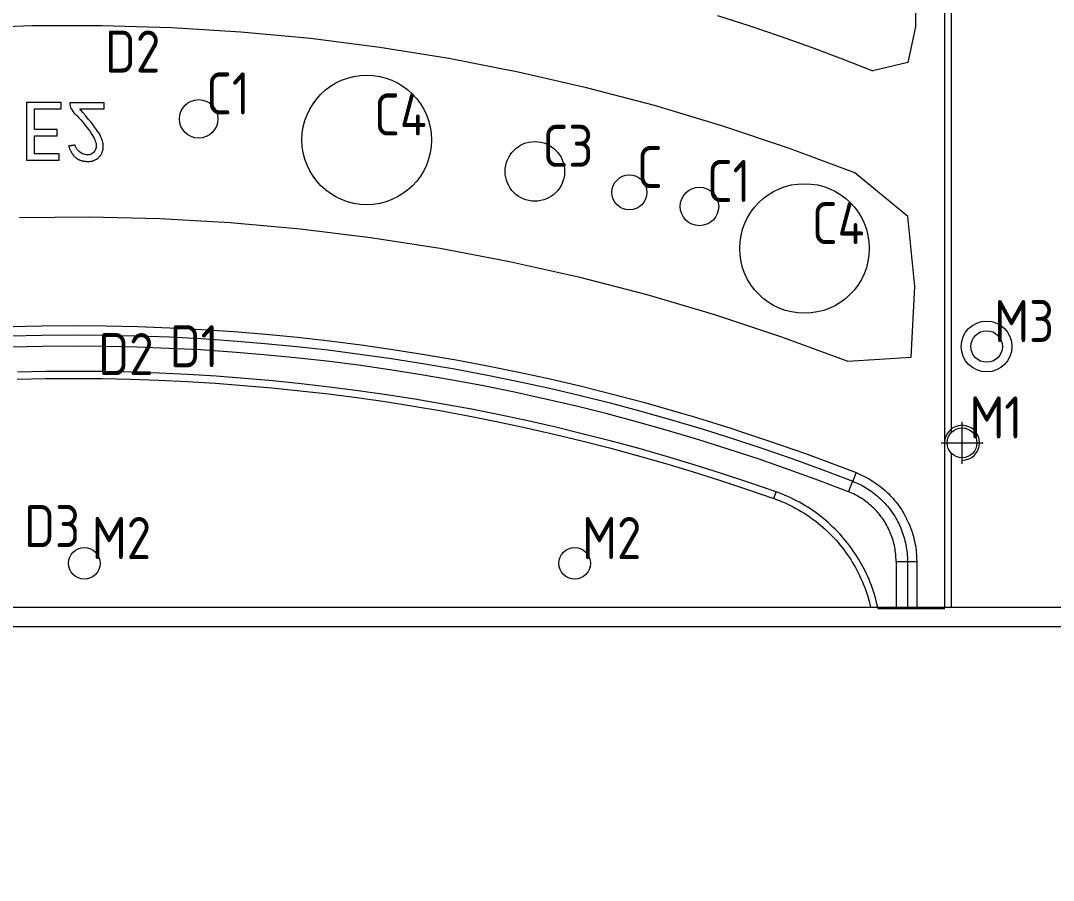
# Model space of a CAD drawing. Header units: millimetres. Extents: x 494 to 18201, y 224 to 11417.
# Drawn here: x 3212.4 to 3507.3, y 2646.1 to 2891.5 of the extents above; entities that cross this region are included whole.
import ezdxf
from ezdxf.lldxf.tags import DXFTag

# ---------------------------------------------------------------- set-up
doc = ezdxf.new("R2010")
doc.units = ezdxf.units.MM
for name, color, linetype in [('DIM', 7, 'Continuous'), ('PS', 7, 'Continuous'), ('PS_W', 1, 'Continuous')]:
    doc.layers.add(name, color=color, linetype=linetype)
doc.layers.add('dim_temp', color=161, linetype='Continuous', lineweight=9)
doc.styles.add('gbenor', font='gbenor.shx', dxfattribs={"bigfont": 'gbcbig.shx'})
doc.styles.get("Standard").update_dxf_attribs({"font": 'arial.ttf'})
tags = doc.linetypes.add('CENTER', pattern='A,22,[0,arial.ttf,S=0,R=0,X=0,Y=0],-8.5,8.5,-8.5', length=47.4).pattern_tags.tags
tags[16:17] = [DXFTag(74, 4), DXFTag(75, 0), DXFTag(340, '0'), DXFTag(46, 0.0), DXFTag(50, 0.0), DXFTag(44, 0.0), DXFTag(45, 0.0)]
tags[14:15] = [DXFTag(74, 4), DXFTag(75, 0), DXFTag(340, '0'), DXFTag(46, 0.0), DXFTag(50, 0.0), DXFTag(44, 0.0), DXFTag(45, 0.0)]
tags[12:13] = [DXFTag(74, 4), DXFTag(75, 0), DXFTag(340, '0'), DXFTag(46, 0.0), DXFTag(50, 0.0), DXFTag(44, 0.0), DXFTag(45, 0.0)]
tags = doc.linetypes.add('DASHED', pattern='A,12.86,[0,arial.ttf,S=0,R=0,X=0,Y=0],-12.86', length=25.72).pattern_tags.tags
tags[12:13] = [DXFTag(74, 4), DXFTag(75, 0), DXFTag(340, '0'), DXFTag(46, 0.0), DXFTag(50, 0.0), DXFTag(44, 0.0), DXFTag(45, 0.0)]
doc.dimstyles.new('通用', dxfattribs={"dimtxt": 5, "dimasz": 0.5, "dimexe": 1.5, "dimexo": 0, "dimgap": 1, "dimtad": 1, "dimtxsty": 'Standard', "dimblk": 'OPEN30', "dimcen": 1.5, "dimclrd": 252, "dimclre": 252, "dimclrt": 4, "dimadec": 1, "dimazin": 3, "dimtfac": 1, "dimtmove": 0, "dimatfit": 3, "dimldrblk": 'OPEN30', "dimarcsym": 0})

# ---------------------------------------------------------------- blocks, each defined once
blk = doc.blocks.new('*D27')
at = {"layer": 'Defpoints', "color": 0, "transparency": 16777216}
for p in [(3621.2, 3133.49), (2941.2, 2718.49), (2944.75, 2660.65)]:
    blk.add_point(p, dxfattribs=at)
at = {"layer": 'dim_temp', "color": 252, "lineweight": -2, "transparency": 16777216}
for p, q in [((2941.2, 2718.49), (2941.2, 2662.65)), ((2941.2, 2662.65), (2944.75, 2661.65)), ((2944.75, 2661.65), (2944.75, 2646.22))]:
    blk.add_line(p, q, dxfattribs=at)
at = {"layer": 'dim_temp', "color": 4, "lineweight": 18, "transparency": 16777216, "insert": (2941.2, 2652.94), "char_height": 5, "attachment_point": 5, "rotation": 90}
blk.add_mtext('-680', dxfattribs=at)
blk = doc.blocks.new('_Open30')
at = {"color": 0, "linetype": 'ByBlock', "lineweight": -2}
for p, q in [((-1, 0.27), (0, 0)), ((0, 0), (-1, -0.27)), ((0, 0), (-1, 0))]:
    blk.add_line(p, q, dxfattribs=at)
blk = doc.blocks.new('*D28')
at = {"layer": 'Defpoints', "color": 0, "transparency": 16777216}
for p in [(3621.2, 3133.49), (2923.28, 2718.49), (2941.2, 2718.49)]:
    blk.add_point(p, dxfattribs=at)
at = {"layer": 'dim_temp', "color": 252, "lineweight": -2, "transparency": 16777216}
blk.add_line((2941.2, 2718.49), (2908.8, 2718.49), dxfattribs=at)
at = {"layer": 'dim_temp', "color": 4, "lineweight": 18, "transparency": 16777216, "insert": (2915.54, 2722.05), "char_height": 5, "attachment_point": 5}
blk.add_mtext('-415', dxfattribs=at)

msp = doc.modelspace()

# ---------------------------------------------------------------- linework, layer by layer
at = {"layer": 'DIM', "color": 252, "linetype": 'DASHED', "lineweight": 18}
msp.add_lwpolyline([(3621.19514, 3133.49463), (3621.19514, 2718.49463), (2941.19513, 2718.49463), (2941.19513, 3133.49463)], close=True, dxfattribs=at)
at = {"layer": 'PS', "color": 155, "linetype": 'DASHED', "lineweight": 13, "ltscale": 0.87594}
for p, q in [((3478.19514, 2774.00928), (3478.19514, 3005.49463)), ((3478.19514, 2724.09463), (3478.19514, 2767.97999)), ((3427.4013, 2755.11726), (3428.06744, 2757.00307)), ((3468.23909, 2737.14433), (3468.23909, 2723.59463))]:
    msp.add_line(p, q, dxfattribs=at)
at = {"layer": 'PS', "color": 2, "linetype": 'DASHED', "lineweight": 13, "ltscale": 0.87594}
msp.add_line((3476.19514, 3003.49463), (3476.19514, 2724.09463), dxfattribs=at)
at = {"layer": 'PS', "color": 31, "linetype": 'Continuous', "lineweight": 13}
msp.add_line((2956.19513, 2724.09463), (3621.19514, 2724.09463), dxfattribs=at)
at = {"layer": 'PS', "color": 2, "linetype": 'Continuous', "lineweight": 13}
msp.add_line((3476.19514, 2723.59463), (3476.19514, 2724.09463), dxfattribs=at)
at = {"layer": 'PS', "color": 46, "linetype": 'DASHED', "lineweight": 13, "ltscale": 0.87594}
for points in [[(3467.97898, 2900.37068), (3467.93682, 2889.77402), (3465.72753, 2879.60268), (3455.74626, 2877.20747)], [(3411.39211, 2893.03508), (3420.34129, 2890.1484), (3429.25141, 2887.12271), (3438.12238, 2883.95769), (3446.95407, 2880.65287), (3455.74626, 2877.20747)], [(3212.00669, 2835.35697), (3232.01094, 2835.53774), (3252.08718, 2835.0626), (3272.22204, 2833.92393), (3292.29146, 2832.12539), (3312.26686, 2829.67158), (3332.14843, 2826.56381), (3351.93606, 2822.80127), (3371.62431, 2818.38225), (3391.15409, 2813.3183), (3410.50862, 2807.61379), (3429.67358, 2801.27238), (3448.62073, 2794.30285), (3466.6782, 2795.4689), (3467.69393, 2815.6158), (3465.75374, 2835.62669), (3450.53041, 2848.12971), (3431.67464, 2855.14057), (3412.62086, 2861.5227), (3393.39088, 2867.27042), (3373.98493, 2872.38452), (3354.40287, 2876.86455), (3334.66779, 2880.70325), (3314.8925, 2883.8816), (3295.09187, 2886.40467), (3275.26612, 2888.27775), (3255.41537, 2889.50443), (3235.5397, 2890.08641), (3215.63907, 2890.02281), (3195.71339, 2889.31108)]]:
    msp.add_lwpolyline(points, dxfattribs=at)
at = {"layer": 'PS', "color": 7, "linetype": 'DASHED', "lineweight": 13, "ltscale": 0.87594}
for points in [[(3223.87866, 2868.15167), (3223.68204, 2868.15167), (3223.48543, 2868.15167), (3223.28881, 2868.15167), (3223.09219, 2868.15167), (3222.89558, 2868.15167), (3222.69896, 2868.15167), (3222.50234, 2868.15167), (3222.30573, 2868.15167), (3222.10911, 2868.15167), (3221.91249, 2868.15167), (3221.71588, 2868.15167), (3221.51926, 2868.15167), (3221.32265, 2868.15167), (3221.12603, 2868.15167), (3220.92941, 2868.15167), (3220.7328, 2868.15167), (3220.53618, 2868.15167), (3220.33956, 2868.15167), (3220.14295, 2868.15167), (3219.94633, 2868.15167), (3219.74971, 2868.15167), (3219.5531, 2868.15167), (3219.35648, 2868.15167), (3219.15986, 2868.15167), (3218.96325, 2868.15167), (3218.76663, 2868.15167), (3218.57001, 2868.15167), (3218.3734, 2868.15167), (3218.17678, 2868.15167), (3217.98017, 2868.15167), (3217.78355, 2868.15167), (3217.58693, 2868.15167), (3217.39032, 2868.15167), (3217.1937, 2868.15167), (3216.99708, 2868.15167), (3216.80047, 2868.15167), (3216.60385, 2868.15167), (3216.40723, 2868.15167), (3216.21062, 2868.15167), (3216.014, 2868.15167), (3215.81738, 2868.15167), (3215.62077, 2868.15167), (3215.42415, 2868.15167), (3215.22753, 2868.15167), (3215.03092, 2868.15167), (3214.8343, 2868.15167), (3214.63769, 2868.15167), (3214.44107, 2868.15167), (3214.24445, 2868.15167), (3214.04784, 2868.15167)], [(3214.04784, 2868.15167), (3214.04784, 2867.82205), (3214.04784, 2867.49243), (3214.04784, 2867.1628), (3214.04784, 2866.83318), (3214.04784, 2866.50356), (3214.04784, 2866.17394), (3214.04784, 2865.84432), (3214.04784, 2865.5147), (3214.04784, 2865.18507), (3214.04784, 2864.85545), (3214.04784, 2864.52583), (3214.04784, 2864.19621), (3214.04784, 2863.86659), (3214.04784, 2863.53696), (3214.04784, 2863.20734), (3214.04784, 2862.87772), (3214.04784, 2862.5481), (3214.04784, 2862.21848), (3214.04784, 2861.88886), (3214.04784, 2861.55923), (3214.04784, 2861.22961), (3214.04784, 2860.89999), (3214.04784, 2860.57037), (3214.04784, 2860.24075), (3214.04784, 2859.91113), (3214.04784, 2859.5815), (3214.04784, 2859.25188), (3214.04784, 2858.92226), (3214.04784, 2858.59264), (3214.04784, 2858.26302), (3214.04784, 2857.9334), (3214.04784, 2857.60377), (3214.04784, 2857.27415), (3214.04784, 2856.94453), (3214.04784, 2856.61491), (3214.04784, 2856.28529), (3214.04784, 2855.95566), (3214.04784, 2855.62604), (3214.04784, 2855.29642), (3214.04784, 2854.9668), (3214.04784, 2854.63718), (3214.04784, 2854.30756), (3214.04784, 2853.97793), (3214.04784, 2853.64831), (3214.04784, 2853.31869), (3214.04784, 2852.98907), (3214.04784, 2852.65945), (3214.04784, 2852.32983), (3214.04784, 2852.0002), (3214.04784, 2851.67058)], [(3223.87866, 2866.32044), (3223.87866, 2866.35706), (3223.87866, 2866.39369), (3223.87866, 2866.43031), (3223.87866, 2866.46694), (3223.87866, 2866.50356), (3223.87866, 2866.54019), (3223.87866, 2866.57681), (3223.87866, 2866.61343), (3223.87866, 2866.65006), (3223.87866, 2866.68668), (3223.87866, 2866.72331), (3223.87866, 2866.75993), (3223.87866, 2866.79656), (3223.87866, 2866.83318), (3223.87866, 2866.86981), (3223.87866, 2866.90643), (3223.87866, 2866.94306), (3223.87866, 2866.97968), (3223.87866, 2867.01631), (3223.87866, 2867.05293), (3223.87866, 2867.08955), (3223.87866, 2867.12618), (3223.87866, 2867.1628), (3223.87866, 2867.19943), (3223.87866, 2867.23605), (3223.87866, 2867.27268), (3223.87866, 2867.3093), (3223.87866, 2867.34593), (3223.87866, 2867.38255), (3223.87866, 2867.41918), (3223.87866, 2867.4558), (3223.87866, 2867.49243), (3223.87866, 2867.52905), (3223.87866, 2867.56567), (3223.87866, 2867.6023), (3223.87866, 2867.63892), (3223.87866, 2867.67555), (3223.87866, 2867.71217), (3223.87866, 2867.7488), (3223.87866, 2867.78542), (3223.87866, 2867.82205), (3223.87866, 2867.85867), (3223.87866, 2867.8953), (3223.87866, 2867.93192), (3223.87866, 2867.96855), (3223.87866, 2868.00517), (3223.87866, 2868.0418), (3223.87866, 2868.07842), (3223.87866, 2868.11504), (3223.87866, 2868.15167)], [(3236.16659, 2868.05529), (3235.97191, 2868.05529), (3235.77722, 2868.05529), (3235.58253, 2868.05529), (3235.38784, 2868.05529), (3235.19315, 2868.05529), (3234.99846, 2868.05529), (3234.80377, 2868.05529), (3234.60908, 2868.05529), (3234.41439, 2868.05529), (3234.21971, 2868.05529), (3234.02502, 2868.05529), (3233.83033, 2868.05529), (3233.63564, 2868.05529), (3233.44095, 2868.05529), (3233.24626, 2868.05529), (3233.05157, 2868.05529), (3232.85688, 2868.05529), (3232.66219, 2868.05529), (3232.46751, 2868.05529), (3232.27282, 2868.05529), (3232.07813, 2868.05529), (3231.88344, 2868.05529), (3231.68875, 2868.05529), (3231.49406, 2868.05529), (3231.29937, 2868.05529), (3231.10468, 2868.05529), (3230.90999, 2868.05529), (3230.71531, 2868.05529), (3230.52062, 2868.05529), (3230.32593, 2868.05529), (3230.13124, 2868.05529), (3229.93655, 2868.05529), (3229.74186, 2868.05529), (3229.54717, 2868.05529), (3229.35248, 2868.05529), (3229.15779, 2868.05529), (3228.96311, 2868.05529), (3228.76842, 2868.05529), (3228.57373, 2868.05529), (3228.37904, 2868.05529), (3228.18435, 2868.05529), (3227.98966, 2868.05529), (3227.79497, 2868.05529), (3227.60028, 2868.05529), (3227.4056, 2868.05529), (3227.21091, 2868.05529), (3227.01622, 2868.05529), (3226.82153, 2868.05529), (3226.62684, 2868.05529), (3226.43215, 2868.05529)], [(3226.43215, 2868.05529), (3226.43215, 2868.04758), (3226.43215, 2868.03987), (3226.43215, 2868.03216), (3226.43215, 2868.02445), (3226.43215, 2868.01674), (3226.43215, 2868.00903), (3226.43215, 2868.00132), (3226.43215, 2867.9936), (3226.43215, 2867.98589), (3226.43215, 2867.97818), (3226.43215, 2867.97047), (3226.43215, 2867.96276), (3226.43215, 2867.95505), (3226.43215, 2867.94734), (3226.43215, 2867.93963), (3226.43215, 2867.93192), (3226.43215, 2867.92421), (3226.43215, 2867.9165), (3226.43215, 2867.90879), (3226.43215, 2867.90108), (3226.43215, 2867.89337), (3226.43215, 2867.88566), (3226.43215, 2867.87795), (3226.43215, 2867.87024), (3226.43215, 2867.86253), (3226.43215, 2867.85482), (3226.43215, 2867.84711), (3226.43215, 2867.8394), (3226.43215, 2867.83169), (3226.43215, 2867.82397), (3226.43215, 2867.81626), (3226.43215, 2867.80855), (3226.43215, 2867.80084), (3226.43215, 2867.79313), (3226.43215, 2867.78542), (3226.43215, 2867.77771), (3226.43215, 2867.77), (3226.43215, 2867.76229), (3226.43215, 2867.75458), (3226.43215, 2867.74687), (3226.43215, 2867.73916), (3226.43215, 2867.73145), (3226.43215, 2867.72374), (3226.43215, 2867.71603), (3226.43215, 2867.70832), (3226.43215, 2867.70061), (3226.43215, 2867.6929), (3226.43215, 2867.68519), (3226.43215, 2867.67748), (3226.43215, 2867.66977)], [(3226.43215, 2867.66977), (3226.4926, 2867.21454), (3226.61227, 2866.77412), (3226.79115, 2866.3485), (3227.02925, 2865.93769), (3227.32656, 2865.54168), (3227.68309, 2865.16048), (3228.0919, 2864.77118), (3228.53602, 2864.31781), (3229.01469, 2863.79781), (3229.52789, 2863.2112), (3230.07564, 2862.55798), (3230.65793, 2861.83813), (3231.26182, 2861.06708), (3231.80957, 2860.33737), (3232.28823, 2859.6644), (3232.69781, 2859.04818), (3233.03831, 2858.48871), (3233.30971, 2857.98599), (3233.51304, 2857.53886), (3233.67033, 2857.12188), (3233.79062, 2856.72463), (3233.87389, 2856.34713), (3233.92015, 2855.98936), (3233.92941, 2855.65134), (3233.90165, 2855.33305), (3233.83935, 2855.03327), (3233.74497, 2854.75076), (3233.61852, 2854.48552), (3233.46, 2854.23755), (3233.26939, 2854.00685), (3233.04672, 2853.79342), (3232.79751, 2853.60282), (3232.53536, 2853.44861), (3232.26086, 2853.33141), (3231.97404, 2853.25122), (3231.67487, 2853.20805), (3231.36337, 2853.20188), (3231.04169, 2853.23179), (3230.72278, 2853.29225), (3230.40881, 2853.3823), (3230.09978, 2853.50197), (3229.79568, 2853.65124), (3229.49651, 2853.83013), (3229.20282, 2854.03877), (3228.92648, 2854.28057), (3228.67234, 2854.55691), (3228.44041, 2854.8678), (3228.23069, 2855.21323), (3228.04317, 2855.5932), (3227.87786, 2856.00771)], [(3236.16659, 2866.32044), (3236.16659, 2866.35513), (3236.16659, 2866.38983), (3236.16659, 2866.42453), (3236.16659, 2866.45923), (3236.16659, 2866.49392), (3236.16659, 2866.52862), (3236.16659, 2866.56332), (3236.16659, 2866.59801), (3236.16659, 2866.63271), (3236.16659, 2866.66741), (3236.16659, 2866.7021), (3236.16659, 2866.7368), (3236.16659, 2866.7715), (3236.16659, 2866.8062), (3236.16659, 2866.84089), (3236.16659, 2866.87559), (3236.16659, 2866.91029), (3236.16659, 2866.94498), (3236.16659, 2866.97968), (3236.16659, 2867.01438), (3236.16659, 2867.04907), (3236.16659, 2867.08377), (3236.16659, 2867.11847), (3236.16659, 2867.15317), (3236.16659, 2867.18786), (3236.16659, 2867.22256), (3236.16659, 2867.25726), (3236.16659, 2867.29195), (3236.16659, 2867.32665), (3236.16659, 2867.36135), (3236.16659, 2867.39604), (3236.16659, 2867.43074), (3236.16659, 2867.46544), (3236.16659, 2867.50014), (3236.16659, 2867.53483), (3236.16659, 2867.56953), (3236.16659, 2867.60423), (3236.16659, 2867.63892), (3236.16659, 2867.67362), (3236.16659, 2867.70832), (3236.16659, 2867.74302), (3236.16659, 2867.77771), (3236.16659, 2867.81241), (3236.16659, 2867.84711), (3236.16659, 2867.8818), (3236.16659, 2867.9165), (3236.16659, 2867.9512), (3236.16659, 2867.98589), (3236.16659, 2868.02059), (3236.16659, 2868.05529)], [(3216.26459, 2866.32044), (3216.41687, 2866.32044), (3216.56915, 2866.32044), (3216.72143, 2866.32044), (3216.87372, 2866.32044), (3217.026, 2866.32044), (3217.17828, 2866.32044), (3217.33056, 2866.32044), (3217.48284, 2866.32044), (3217.63512, 2866.32044), (3217.7874, 2866.32044), (3217.93969, 2866.32044), (3218.09197, 2866.32044), (3218.24425, 2866.32044), (3218.39653, 2866.32044), (3218.54881, 2866.32044), (3218.70109, 2866.32044), (3218.85337, 2866.32044), (3219.00566, 2866.32044), (3219.15794, 2866.32044), (3219.31022, 2866.32044), (3219.4625, 2866.32044), (3219.61478, 2866.32044), (3219.76706, 2866.32044), (3219.91934, 2866.32044), (3220.07162, 2866.32044), (3220.22391, 2866.32044), (3220.37619, 2866.32044), (3220.52847, 2866.32044), (3220.68075, 2866.32044), (3220.83303, 2866.32044), (3220.98531, 2866.32044), (3221.13759, 2866.32044), (3221.28988, 2866.32044), (3221.44216, 2866.32044), (3221.59444, 2866.32044), (3221.74672, 2866.32044), (3221.899, 2866.32044), (3222.05128, 2866.32044), (3222.20356, 2866.32044), (3222.35585, 2866.32044), (3222.50813, 2866.32044), (3222.66041, 2866.32044), (3222.81269, 2866.32044), (3222.96497, 2866.32044), (3223.11725, 2866.32044), (3223.26953, 2866.32044), (3223.42182, 2866.32044), (3223.5741, 2866.32044), (3223.72638, 2866.32044), (3223.87866, 2866.32044)], [(3216.26459, 2860.44122), (3216.26459, 2860.5588), (3216.26459, 2860.67639), (3216.26459, 2860.79397), (3216.26459, 2860.91156), (3216.26459, 2861.02914), (3216.26459, 2861.14673), (3216.26459, 2861.26431), (3216.26459, 2861.38189), (3216.26459, 2861.49948), (3216.26459, 2861.61706), (3216.26459, 2861.73465), (3216.26459, 2861.85223), (3216.26459, 2861.96982), (3216.26459, 2862.0874), (3216.26459, 2862.20498), (3216.26459, 2862.32257), (3216.26459, 2862.44015), (3216.26459, 2862.55774), (3216.26459, 2862.67532), (3216.26459, 2862.79291), (3216.26459, 2862.91049), (3216.26459, 2863.02808), (3216.26459, 2863.14566), (3216.26459, 2863.26324), (3216.26459, 2863.38083), (3216.26459, 2863.49841), (3216.26459, 2863.616), (3216.26459, 2863.73358), (3216.26459, 2863.85117), (3216.26459, 2863.96875), (3216.26459, 2864.08633), (3216.26459, 2864.20392), (3216.26459, 2864.3215), (3216.26459, 2864.43909), (3216.26459, 2864.55667), (3216.26459, 2864.67426), (3216.26459, 2864.79184), (3216.26459, 2864.90942), (3216.26459, 2865.02701), (3216.26459, 2865.14459), (3216.26459, 2865.26218), (3216.26459, 2865.37976), (3216.26459, 2865.49735), (3216.26459, 2865.61493), (3216.26459, 2865.73252), (3216.26459, 2865.8501), (3216.26459, 2865.96768), (3216.26459, 2866.08527), (3216.26459, 2866.20285), (3216.26459, 2866.32044)], [(3229.22719, 2866.32044), (3229.36598, 2866.32044), (3229.50477, 2866.32044), (3229.64355, 2866.32044), (3229.78234, 2866.32044), (3229.92113, 2866.32044), (3230.05992, 2866.32044), (3230.19871, 2866.32044), (3230.33749, 2866.32044), (3230.47628, 2866.32044), (3230.61507, 2866.32044), (3230.75386, 2866.32044), (3230.89265, 2866.32044), (3231.03143, 2866.32044), (3231.17022, 2866.32044), (3231.30901, 2866.32044), (3231.4478, 2866.32044), (3231.58659, 2866.32044), (3231.72537, 2866.32044), (3231.86416, 2866.32044), (3232.00295, 2866.32044), (3232.14174, 2866.32044), (3232.28053, 2866.32044), (3232.41932, 2866.32044), (3232.5581, 2866.32044), (3232.69689, 2866.32044), (3232.83568, 2866.32044), (3232.97447, 2866.32044), (3233.11326, 2866.32044), (3233.25204, 2866.32044), (3233.39083, 2866.32044), (3233.52962, 2866.32044), (3233.66841, 2866.32044), (3233.8072, 2866.32044), (3233.94598, 2866.32044), (3234.08477, 2866.32044), (3234.22356, 2866.32044), (3234.36235, 2866.32044), (3234.50114, 2866.32044), (3234.63992, 2866.32044), (3234.77871, 2866.32044), (3234.9175, 2866.32044), (3235.05629, 2866.32044), (3235.19508, 2866.32044), (3235.33387, 2866.32044), (3235.47265, 2866.32044), (3235.61144, 2866.32044), (3235.75023, 2866.32044), (3235.88902, 2866.32044), (3236.02781, 2866.32044), (3236.16659, 2866.32044)], [(3230.86566, 2851.38144), (3231.0942, 2851.36178), (3231.31718, 2851.34906), (3231.53462, 2851.34327), (3231.7465, 2851.34443), (3231.95283, 2851.35253), (3232.15361, 2851.36756), (3232.34884, 2851.38954), (3232.53852, 2851.41845), (3232.72419, 2851.45523), (3232.91086, 2851.50288), (3233.09892, 2851.56163), (3233.28836, 2851.63149), (3233.4792, 2851.71245), (3233.67142, 2851.80451), (3233.86503, 2851.90768), (3234.06002, 2852.02195), (3234.25587, 2852.14755), (3234.44555, 2852.2875), (3234.6269, 2852.44271), (3234.79992, 2852.61319), (3234.96462, 2852.79893), (3235.12098, 2852.99995), (3235.26902, 2853.21622), (3235.40874, 2853.44777), (3235.54012, 2853.69458), (3235.65763, 2853.95527), (3235.75571, 2854.22845), (3235.83435, 2854.51413), (3235.89357, 2854.81229), (3235.93335, 2855.12295), (3235.95371, 2855.44609), (3235.95463, 2855.78173), (3235.93613, 2856.12985), (3235.8948, 2856.4914), (3235.81962, 2856.86936), (3235.70975, 2857.26398), (3235.56517, 2857.67526), (3235.38591, 2858.10319), (3235.17194, 2858.54777), (3234.92328, 2859.00901), (3234.63992, 2859.48691), (3234.31978, 2859.98431), (3233.9358, 2860.5383), (3233.47965, 2861.1603), (3232.95133, 2861.85031), (3232.35084, 2862.60833), (3231.67818, 2863.43434), (3230.93335, 2864.32837), (3230.11636, 2865.2904), (3229.22719, 2866.32044)], [(3222.81847, 2860.44122), (3222.6874, 2860.44122), (3222.55632, 2860.44122), (3222.42524, 2860.44122), (3222.29416, 2860.44122), (3222.16308, 2860.44122), (3222.03201, 2860.44122), (3221.90093, 2860.44122), (3221.76985, 2860.44122), (3221.63877, 2860.44122), (3221.5077, 2860.44122), (3221.37662, 2860.44122), (3221.24554, 2860.44122), (3221.11446, 2860.44122), (3220.98339, 2860.44122), (3220.85231, 2860.44122), (3220.72123, 2860.44122), (3220.59015, 2860.44122), (3220.45908, 2860.44122), (3220.328, 2860.44122), (3220.19692, 2860.44122), (3220.06584, 2860.44122), (3219.93476, 2860.44122), (3219.80369, 2860.44122), (3219.67261, 2860.44122), (3219.54153, 2860.44122), (3219.41045, 2860.44122), (3219.27938, 2860.44122), (3219.1483, 2860.44122), (3219.01722, 2860.44122), (3218.88614, 2860.44122), (3218.75507, 2860.44122), (3218.62399, 2860.44122), (3218.49291, 2860.44122), (3218.36183, 2860.44122), (3218.23076, 2860.44122), (3218.09968, 2860.44122), (3217.9686, 2860.44122), (3217.83752, 2860.44122), (3217.70644, 2860.44122), (3217.57537, 2860.44122), (3217.44429, 2860.44122), (3217.31321, 2860.44122), (3217.18213, 2860.44122), (3217.05106, 2860.44122), (3216.91998, 2860.44122), (3216.7889, 2860.44122), (3216.65782, 2860.44122), (3216.52675, 2860.44122), (3216.39567, 2860.44122), (3216.26459, 2860.44122)], [(3216.26459, 2853.50181), (3216.26459, 2853.60398), (3216.26459, 2853.70614), (3216.26459, 2853.8083), (3216.26459, 2853.91047), (3216.26459, 2854.01263), (3216.26459, 2854.11479), (3216.26459, 2854.21696), (3216.26459, 2854.31912), (3216.26459, 2854.42129), (3216.26459, 2854.52345), (3216.26459, 2854.62561), (3216.26459, 2854.72778), (3216.26459, 2854.82994), (3216.26459, 2854.9321), (3216.26459, 2855.03427), (3216.26459, 2855.13643), (3216.26459, 2855.23859), (3216.26459, 2855.34076), (3216.26459, 2855.44292), (3216.26459, 2855.54508), (3216.26459, 2855.64725), (3216.26459, 2855.74941), (3216.26459, 2855.85157), (3216.26459, 2855.95374), (3216.26459, 2856.0559), (3216.26459, 2856.15806), (3216.26459, 2856.26023), (3216.26459, 2856.36239), (3216.26459, 2856.46455), (3216.26459, 2856.56672), (3216.26459, 2856.66888), (3216.26459, 2856.77104), (3216.26459, 2856.87321), (3216.26459, 2856.97537), (3216.26459, 2857.07754), (3216.26459, 2857.1797), (3216.26459, 2857.28186), (3216.26459, 2857.38403), (3216.26459, 2857.48619), (3216.26459, 2857.58835), (3216.26459, 2857.69052), (3216.26459, 2857.79268), (3216.26459, 2857.89484), (3216.26459, 2857.99701), (3216.26459, 2858.09917), (3216.26459, 2858.20133), (3216.26459, 2858.3035), (3216.26459, 2858.40566), (3216.26459, 2858.50782), (3216.26459, 2858.60999)], [(3216.26459, 2858.60999), (3216.39567, 2858.60999), (3216.52675, 2858.60999), (3216.65782, 2858.60999), (3216.7889, 2858.60999), (3216.91998, 2858.60999), (3217.05106, 2858.60999), (3217.18213, 2858.60999), (3217.31321, 2858.60999), (3217.44429, 2858.60999), (3217.57537, 2858.60999), (3217.70644, 2858.60999), (3217.83752, 2858.60999), (3217.9686, 2858.60999), (3218.09968, 2858.60999), (3218.23076, 2858.60999), (3218.36183, 2858.60999), (3218.49291, 2858.60999), (3218.62399, 2858.60999), (3218.75507, 2858.60999), (3218.88614, 2858.60999), (3219.01722, 2858.60999), (3219.1483, 2858.60999), (3219.27938, 2858.60999), (3219.41045, 2858.60999), (3219.54153, 2858.60999), (3219.67261, 2858.60999), (3219.80369, 2858.60999), (3219.93476, 2858.60999), (3220.06584, 2858.60999), (3220.19692, 2858.60999), (3220.328, 2858.60999), (3220.45908, 2858.60999), (3220.59015, 2858.60999), (3220.72123, 2858.60999), (3220.85231, 2858.60999), (3220.98339, 2858.60999), (3221.11446, 2858.60999), (3221.24554, 2858.60999), (3221.37662, 2858.60999), (3221.5077, 2858.60999), (3221.63877, 2858.60999), (3221.76985, 2858.60999), (3221.90093, 2858.60999), (3222.03201, 2858.60999), (3222.16308, 2858.60999), (3222.29416, 2858.60999), (3222.42524, 2858.60999), (3222.55632, 2858.60999), (3222.6874, 2858.60999), (3222.81847, 2858.60999)], [(3222.81847, 2858.60999), (3222.81847, 2858.64661), (3222.81847, 2858.68324), (3222.81847, 2858.71986), (3222.81847, 2858.75649), (3222.81847, 2858.79311), (3222.81847, 2858.82974), (3222.81847, 2858.86636), (3222.81847, 2858.90298), (3222.81847, 2858.93961), (3222.81847, 2858.97623), (3222.81847, 2859.01286), (3222.81847, 2859.04948), (3222.81847, 2859.08611), (3222.81847, 2859.12273), (3222.81847, 2859.15936), (3222.81847, 2859.19598), (3222.81847, 2859.23261), (3222.81847, 2859.26923), (3222.81847, 2859.30586), (3222.81847, 2859.34248), (3222.81847, 2859.3791), (3222.81847, 2859.41573), (3222.81847, 2859.45235), (3222.81847, 2859.48898), (3222.81847, 2859.5256), (3222.81847, 2859.56223), (3222.81847, 2859.59885), (3222.81847, 2859.63548), (3222.81847, 2859.6721), (3222.81847, 2859.70873), (3222.81847, 2859.74535), (3222.81847, 2859.78198), (3222.81847, 2859.8186), (3222.81847, 2859.85522), (3222.81847, 2859.89185), (3222.81847, 2859.92847), (3222.81847, 2859.9651), (3222.81847, 2860.00172), (3222.81847, 2860.03835), (3222.81847, 2860.07497), (3222.81847, 2860.1116), (3222.81847, 2860.14822), (3222.81847, 2860.18485), (3222.81847, 2860.22147), (3222.81847, 2860.2581), (3222.81847, 2860.29472), (3222.81847, 2860.33135), (3222.81847, 2860.36797), (3222.81847, 2860.40459), (3222.81847, 2860.44122)], [(3227.87786, 2856.00771), (3227.84124, 2856.00193), (3227.80461, 2855.99614), (3227.76799, 2855.99036), (3227.73136, 2855.98458), (3227.69474, 2855.9788), (3227.65811, 2855.97301), (3227.62149, 2855.96723), (3227.58486, 2855.96145), (3227.54824, 2855.95566), (3227.51161, 2855.94988), (3227.47499, 2855.9441), (3227.43836, 2855.93832), (3227.40174, 2855.93253), (3227.36512, 2855.92675), (3227.32849, 2855.92097), (3227.29187, 2855.91519), (3227.25524, 2855.9094), (3227.21862, 2855.90362), (3227.18199, 2855.89784), (3227.14537, 2855.89205), (3227.10874, 2855.88627), (3227.07212, 2855.88049), (3227.03549, 2855.87471), (3226.99887, 2855.86892), (3226.96224, 2855.86314), (3226.92562, 2855.85736), (3226.889, 2855.85157), (3226.85237, 2855.84579), (3226.81575, 2855.84001), (3226.77912, 2855.83423), (3226.7425, 2855.82844), (3226.70587, 2855.82266), (3226.66925, 2855.81688), (3226.63262, 2855.81109), (3226.596, 2855.80531), (3226.55937, 2855.79953), (3226.52275, 2855.79375), (3226.48612, 2855.78796), (3226.4495, 2855.78218), (3226.41287, 2855.7764), (3226.37625, 2855.77061), (3226.33963, 2855.76483), (3226.303, 2855.75905), (3226.26638, 2855.75327), (3226.22975, 2855.74748), (3226.19313, 2855.7417), (3226.1565, 2855.73592), (3226.11988, 2855.73013), (3226.08325, 2855.72435), (3226.04663, 2855.71857)], [(3226.04663, 2855.71857), (3226.10901, 2855.54316), (3226.17277, 2855.3716), (3226.23792, 2855.2039), (3226.30447, 2855.04005), (3226.37239, 2854.88006), (3226.44171, 2854.72392), (3226.51242, 2854.57164), (3226.58451, 2854.42321), (3226.65799, 2854.27864), (3226.73286, 2854.13793), (3226.80911, 2854.00107), (3226.88676, 2853.86806), (3226.96579, 2853.73891), (3227.04621, 2853.61362), (3227.12802, 2853.49218), (3227.21121, 2853.37459), (3227.2958, 2853.26086), (3227.38177, 2853.15099), (3227.46913, 2853.04497), (3227.55788, 2852.94281), (3227.64801, 2852.8445), (3227.73953, 2852.75005), (3227.83245, 2852.65945), (3227.92674, 2852.57271), (3228.02243, 2852.48982), (3228.11951, 2852.41032), (3228.21797, 2852.33376), (3228.31782, 2852.26012), (3228.41906, 2852.18942), (3228.52168, 2852.12164), (3228.6257, 2852.0568), (3228.7311, 2851.99488), (3228.83789, 2851.9359), (3228.94607, 2851.87984), (3229.05563, 2851.82672), (3229.16658, 2851.77652), (3229.27893, 2851.72926), (3229.39266, 2851.68492), (3229.50777, 2851.64352), (3229.62428, 2851.60504), (3229.74217, 2851.5695), (3229.86145, 2851.53688), (3229.98212, 2851.5072), (3230.10418, 2851.48044), (3230.22762, 2851.45662), (3230.35245, 2851.43572), (3230.47867, 2851.41776), (3230.60628, 2851.40272), (3230.73528, 2851.39062), (3230.86566, 2851.38144)], [(3223.39676, 2853.50181), (3223.25411, 2853.50181), (3223.11147, 2853.50181), (3222.96883, 2853.50181), (3222.82618, 2853.50181), (3222.68354, 2853.50181), (3222.5409, 2853.50181), (3222.39825, 2853.50181), (3222.25561, 2853.50181), (3222.11297, 2853.50181), (3221.97032, 2853.50181), (3221.82768, 2853.50181), (3221.68504, 2853.50181), (3221.54239, 2853.50181), (3221.39975, 2853.50181), (3221.25711, 2853.50181), (3221.11446, 2853.50181), (3220.97182, 2853.50181), (3220.82918, 2853.50181), (3220.68653, 2853.50181), (3220.54389, 2853.50181), (3220.40125, 2853.50181), (3220.2586, 2853.50181), (3220.11596, 2853.50181), (3219.97332, 2853.50181), (3219.83067, 2853.50181), (3219.68803, 2853.50181), (3219.54539, 2853.50181), (3219.40274, 2853.50181), (3219.2601, 2853.50181), (3219.11746, 2853.50181), (3218.97481, 2853.50181), (3218.83217, 2853.50181), (3218.68953, 2853.50181), (3218.54688, 2853.50181), (3218.40424, 2853.50181), (3218.2616, 2853.50181), (3218.11895, 2853.50181), (3217.97631, 2853.50181), (3217.83367, 2853.50181), (3217.69102, 2853.50181), (3217.54838, 2853.50181), (3217.40574, 2853.50181), (3217.26309, 2853.50181), (3217.12045, 2853.50181), (3216.97781, 2853.50181), (3216.83516, 2853.50181), (3216.69252, 2853.50181), (3216.54988, 2853.50181), (3216.40723, 2853.50181), (3216.26459, 2853.50181)], [(3223.39676, 2851.67058), (3223.39676, 2851.70721), (3223.39676, 2851.74383), (3223.39676, 2851.78046), (3223.39676, 2851.81708), (3223.39676, 2851.85371), (3223.39676, 2851.89033), (3223.39676, 2851.92695), (3223.39676, 2851.96358), (3223.39676, 2852.0002), (3223.39676, 2852.03683), (3223.39676, 2852.07345), (3223.39676, 2852.11008), (3223.39676, 2852.1467), (3223.39676, 2852.18333), (3223.39676, 2852.21995), (3223.39676, 2852.25658), (3223.39676, 2852.2932), (3223.39676, 2852.32983), (3223.39676, 2852.36645), (3223.39676, 2852.40308), (3223.39676, 2852.4397), (3223.39676, 2852.47632), (3223.39676, 2852.51295), (3223.39676, 2852.54957), (3223.39676, 2852.5862), (3223.39676, 2852.62282), (3223.39676, 2852.65945), (3223.39676, 2852.69607), (3223.39676, 2852.7327), (3223.39676, 2852.76932), (3223.39676, 2852.80595), (3223.39676, 2852.84257), (3223.39676, 2852.8792), (3223.39676, 2852.91582), (3223.39676, 2852.95244), (3223.39676, 2852.98907), (3223.39676, 2853.02569), (3223.39676, 2853.06232), (3223.39676, 2853.09894), (3223.39676, 2853.13557), (3223.39676, 2853.17219), (3223.39676, 2853.20882), (3223.39676, 2853.24544), (3223.39676, 2853.28207), (3223.39676, 2853.31869), (3223.39676, 2853.35532), (3223.39676, 2853.39194), (3223.39676, 2853.42856), (3223.39676, 2853.46519), (3223.39676, 2853.50181)], [(3214.04784, 2851.67058), (3214.23481, 2851.67058), (3214.42179, 2851.67058), (3214.60877, 2851.67058), (3214.79575, 2851.67058), (3214.98273, 2851.67058), (3215.16971, 2851.67058), (3215.35668, 2851.67058), (3215.54366, 2851.67058), (3215.73064, 2851.67058), (3215.91762, 2851.67058), (3216.1046, 2851.67058), (3216.29158, 2851.67058), (3216.47856, 2851.67058), (3216.66553, 2851.67058), (3216.85251, 2851.67058), (3217.03949, 2851.67058), (3217.22647, 2851.67058), (3217.41345, 2851.67058), (3217.60043, 2851.67058), (3217.7874, 2851.67058), (3217.97438, 2851.67058), (3218.16136, 2851.67058), (3218.34834, 2851.67058), (3218.53532, 2851.67058), (3218.7223, 2851.67058), (3218.90927, 2851.67058), (3219.09625, 2851.67058), (3219.28323, 2851.67058), (3219.47021, 2851.67058), (3219.65719, 2851.67058), (3219.84417, 2851.67058), (3220.03115, 2851.67058), (3220.21812, 2851.67058), (3220.4051, 2851.67058), (3220.59208, 2851.67058), (3220.77906, 2851.67058), (3220.96604, 2851.67058), (3221.15302, 2851.67058), (3221.33999, 2851.67058), (3221.52697, 2851.67058), (3221.71395, 2851.67058), (3221.90093, 2851.67058), (3222.08791, 2851.67058), (3222.27489, 2851.67058), (3222.46186, 2851.67058), (3222.64884, 2851.67058), (3222.83582, 2851.67058), (3223.0228, 2851.67058), (3223.20978, 2851.67058), (3223.39676, 2851.67058)]]:
    msp.add_lwpolyline(points, dxfattribs=at)
at = {"layer": 'PS', "color": 155, "linetype": 'DASHED', "lineweight": 13, "ltscale": 0.87594}
for points in [[(3209.26218, 2804.19468), (3218.40374, 2804.39853), (3227.54733, 2804.46648), (3236.69091, 2804.39853), (3245.83248, 2804.19468), (3254.97, 2803.85498), (3264.10147, 2803.3795), (3273.22486, 2802.76836), (3282.33816, 2802.02168), (3291.43936, 2801.13963), (3300.52644, 2800.12241), (3309.59739, 2798.97023), (3318.65022, 2797.68336), (3327.68292, 2796.26207), (3336.6935, 2794.70669), (3345.67996, 2793.01754), (3354.64032, 2791.19502), (3363.57261, 2789.23951), (3372.47484, 2787.15146), (3381.34506, 2784.93131), (3390.18133, 2782.57965), (3397.50574, 2780.52323), (3404.40178, 2778.49719), (3415.20446, 2775.1461), (3418.53108, 2774.07012), (3425.63038, 2771.70371), (3436.45296, 2767.91001), (3450.92059, 2762.48033)], [(3209.34045, 2801.56011), (3218.44285, 2801.76309), (3227.54725, 2801.83075), (3236.65166, 2801.76309), (3245.75406, 2801.56011), (3254.85243, 2801.22187), (3263.94477, 2800.74843), (3273.02907, 2800.1399), (3282.10332, 2799.39643), (3291.16552, 2798.51815), (3300.21367, 2797.50529), (3309.24576, 2796.35805), (3318.2598, 2795.0767), (3327.2538, 2793.6615), (3336.22577, 2792.11279), (3345.17373, 2790.4309), (3354.09571, 2788.61619), (3362.98973, 2786.66908), (3371.85382, 2784.58999), (3380.68604, 2782.37938), (3389.48442, 2780.03774), (3398.24703, 2777.5656), (3406.97192, 2774.96347), (3415.65718, 2772.23196), (3424.30087, 2769.37167), (3432.9011, 2766.38321), (3441.45596, 2763.26726), (3449.96357, 2760.0245)], [(3448.78324, 2756.99565), (3440.32078, 2760.22121), (3431.81132, 2763.32066), (3423.25673, 2766.29329), (3414.65891, 2769.13845), (3406.01975, 2771.8555), (3397.34115, 2774.44385), (3388.62505, 2776.90291), (3379.87336, 2779.23214), (3371.08801, 2781.43102), (3362.27096, 2783.49908), (3353.42414, 2785.43584), (3344.54951, 2787.2409), (3335.64903, 2788.91384), (3326.72467, 2790.4543), (3317.7784, 2791.86194), (3308.81219, 2793.13645), (3299.82803, 2794.27756), (3290.8279, 2795.285), (3281.8138, 2796.15857), (3272.7877, 2796.89806), (3263.75161, 2797.50333), (3254.70752, 2797.97422), (3245.65743, 2798.31065), (3236.60334, 2798.51254), (3227.54725, 2798.57984), (3218.49116, 2798.51254), (3209.43707, 2798.31065)], [(3211.37632, 2789.15749), (3219.45838, 2789.32117), (3227.54062, 2789.37579), (3235.62305, 2789.32134), (3243.70567, 2789.15782), (3251.78848, 2788.88522), (3259.87147, 2788.50351), (3267.95465, 2788.0125), (3276.03801, 2787.41193), (3284.12157, 2786.70154), (3292.20531, 2785.88089), (3300.28924, 2784.94948), (3308.37336, 2783.90676), (3316.45767, 2782.75208), (3324.54218, 2781.48468), (3332.62067, 2780.10483), (3340.67263, 2778.61592), (3348.69653, 2777.01859), (3356.69246, 2775.31318), (3364.66049, 2773.49997), (3372.60064, 2771.57907), (3380.51296, 2769.55057), (3388.39744, 2767.41455), (3396.25407, 2765.17092), (3404.08283, 2762.81962), (3411.88369, 2760.3605), (3419.65655, 2757.79318), (3427.4013, 2755.11726)], [(3450.92059, 2762.48033), (3450.89722, 2762.42036), (3450.87386, 2762.36041), (3450.85052, 2762.30052), (3450.82722, 2762.24071), (3450.80395, 2762.18101), (3450.78074, 2762.12145), (3450.7576, 2762.06206), (3450.73452, 2762.00286), (3450.71154, 2761.94387), (3450.68865, 2761.88514), (3450.66587, 2761.82668), (3450.6432, 2761.76852), (3450.62067, 2761.71068), (3450.59827, 2761.65321), (3450.57602, 2761.59611), (3450.55392, 2761.53942), (3450.532, 2761.48316), (3450.51026, 2761.42736), (3450.4887, 2761.37205), (3450.46735, 2761.31724), (3450.4462, 2761.26298), (3450.42527, 2761.20927), (3450.40457, 2761.15615), (3450.3841, 2761.10364), (3450.36389, 2761.05176), (3450.34392, 2761.00054), (3450.32423, 2760.95), (3450.30481, 2760.90016), (3450.28567, 2760.85105), (3450.26683, 2760.8027), (3450.24828, 2760.75511), (3450.23005, 2760.70832), (3450.21213, 2760.66235), (3450.19454, 2760.61721), (3450.17729, 2760.57293), (3450.16037, 2760.52953), (3450.14381, 2760.48702), (3450.1276, 2760.44544), (3450.11176, 2760.40479), (3450.0963, 2760.36509), (3450.08121, 2760.32637), (3450.0665, 2760.28864), (3450.05219, 2760.25192), (3450.03828, 2760.21623), (3450.02478, 2760.18158), (3450.01169, 2760.14799), (3449.99902, 2760.11547), (3449.98677, 2760.08404), (3449.97495, 2760.05371), (3449.96357, 2760.0245)], [(3450.92059, 2762.48033), (3451.52528, 2762.23623), (3452.12392, 2761.97767), (3452.71619, 2761.70482), (3453.30175, 2761.41784), (3453.88028, 2761.11695), (3454.45145, 2760.80231), (3455.01496, 2760.47411), (3455.57048, 2760.13254), (3456.11767, 2759.77776), (3456.65622, 2759.40997), (3457.18579, 2759.02937), (3457.70603, 2758.63616), (3458.21662, 2758.23052), (3458.71727, 2757.81266), (3459.20776, 2757.38287), (3459.68781, 2756.94141), (3460.15719, 2756.48854), (3460.61561, 2756.02455), (3461.06283, 2755.54973), (3461.49856, 2755.06436), (3461.92256, 2754.56873), (3462.33455, 2754.06312), (3462.73427, 2753.54781), (3463.1215, 2753.02308), (3463.49597, 2752.48921), (3463.85744, 2751.94645), (3464.20575, 2751.39513), (3464.54075, 2750.83558), (3464.86226, 2750.26812), (3465.17011, 2749.6931), (3465.46414, 2749.11086), (3465.74417, 2748.52176), (3466.01004, 2747.92615), (3466.26157, 2747.32437), (3466.49859, 2746.71679), (3466.72095, 2746.10372), (3466.9285, 2745.48551), (3467.12107, 2744.86248), (3467.29853, 2744.23497), (3467.46087, 2743.60335), (3467.60802, 2742.96801), (3467.73989, 2742.32935), (3467.85644, 2741.68772), (3467.95763, 2741.0435), (3468.0434, 2740.39707), (3468.1137, 2739.74876), (3468.16848, 2739.09896), (3468.20766, 2738.44804), (3468.23121, 2737.79637), (3468.23909, 2737.14433)], [(3448.78324, 2756.99565), (3448.81206, 2757.06962), (3448.84087, 2757.14355), (3448.86966, 2757.21742), (3448.8984, 2757.29118), (3448.9271, 2757.36481), (3448.95572, 2757.43827), (3448.98427, 2757.51152), (3449.01272, 2757.58453), (3449.04107, 2757.65728), (3449.0693, 2757.72972), (3449.0974, 2757.80182), (3449.12535, 2757.87355), (3449.15315, 2757.94488), (3449.18077, 2758.01577), (3449.20822, 2758.08619), (3449.23546, 2758.15611), (3449.2625, 2758.22549), (3449.28932, 2758.29431), (3449.3159, 2758.36253), (3449.34224, 2758.43012), (3449.36833, 2758.49705), (3449.39414, 2758.56329), (3449.41967, 2758.62881), (3449.44491, 2758.69357), (3449.46984, 2758.75756), (3449.49446, 2758.82073), (3449.51875, 2758.88306), (3449.5427, 2758.94452), (3449.56631, 2759.00509), (3449.58955, 2759.06473), (3449.61242, 2759.12342), (3449.63491, 2759.18113), (3449.65701, 2759.23783), (3449.6787, 2759.2935), (3449.69998, 2759.34811), (3449.72084, 2759.40164), (3449.74127, 2759.45406), (3449.76126, 2759.50535), (3449.78079, 2759.55549), (3449.79987, 2759.60444), (3449.81848, 2759.6522), (3449.83662, 2759.69873), (3449.85426, 2759.74402), (3449.87142, 2759.78804), (3449.88807, 2759.83077), (3449.90422, 2759.8722), (3449.91985, 2759.91231), (3449.93495, 2759.95107), (3449.94953, 2759.98848), (3449.96357, 2760.0245)], [(3449.96357, 2760.0245), (3450.50971, 2759.80409), (3451.05041, 2759.57065), (3451.58536, 2759.32431), (3452.11424, 2759.0652), (3452.63676, 2758.79349), (3453.15261, 2758.50933), (3453.6615, 2758.21288), (3454.16314, 2757.9043), (3454.65723, 2757.58379), (3455.14349, 2757.25152), (3455.62164, 2756.90769), (3456.09141, 2756.55248), (3456.55252, 2756.18612), (3457.00472, 2755.80879), (3457.44774, 2755.42074), (3457.88132, 2755.02217), (3458.30522, 2754.61332), (3458.7192, 2754.19442), (3459.12301, 2753.76571), (3459.51642, 2753.32744), (3459.8992, 2752.87986), (3460.27115, 2752.42323), (3460.63203, 2751.95781), (3460.98166, 2751.48388), (3461.31981, 2751.00169), (3461.6463, 2750.51153), (3461.96095, 2750.01369), (3462.26357, 2749.50844), (3462.55398, 2748.99608), (3462.83202, 2748.4769), (3463.09753, 2747.9512), (3463.35035, 2747.41929), (3463.59035, 2746.88146), (3463.81738, 2746.33804), (3464.03131, 2745.78933), (3464.23203, 2745.23564), (3464.4194, 2744.6773), (3464.59334, 2744.11463), (3464.75372, 2743.54795), (3464.90048, 2742.97758), (3465.03351, 2742.40386), (3465.15274, 2741.82712), (3465.25811, 2741.24768), (3465.34955, 2740.66588), (3465.42702, 2740.08205), (3465.49046, 2739.49654), (3465.53984, 2738.90967), (3465.57513, 2738.32179), (3465.59631, 2737.73323), (3465.60338, 2737.14433)], [(3427.4013, 2755.11726), (3428.22257, 2754.8178), (3429.03517, 2754.50277), (3429.83915, 2754.17228), (3430.63457, 2753.8264), (3431.42146, 2753.46521), (3432.19987, 2753.08878), (3432.96983, 2752.69718), (3433.73136, 2752.29046), (3434.48448, 2751.86863), (3435.22919, 2751.4317), (3435.96548, 2750.97965), (3436.69332, 2750.51242), (3437.41269, 2750.02998), (3438.12354, 2749.53225), (3438.82581, 2749.01912), (3439.51945, 2748.49049), (3440.20424, 2747.94631), (3440.87693, 2747.38911), (3441.53625, 2746.82005), (3442.18229, 2746.23923), (3442.81516, 2745.64672), (3443.43493, 2745.0426), (3444.04168, 2744.42694), (3444.63545, 2743.79978), (3445.21629, 2743.16115), (3445.78423, 2742.51108), (3446.33926, 2741.84957), (3446.88136, 2741.17659), (3447.4105, 2740.49212), (3447.92659, 2739.79609), (3448.42956, 2739.08843), (3448.91932, 2738.36905), (3449.39575, 2737.63785), (3449.85836, 2736.89532), (3450.30477, 2736.14524), (3450.73471, 2735.38836), (3451.1483, 2734.62475), (3451.54569, 2733.85446), (3451.92697, 2733.07753), (3452.29221, 2732.294), (3452.64147, 2731.50387), (3452.97477, 2730.70717), (3453.29209, 2729.90388), (3453.59342, 2729.09401), (3453.87872, 2728.27752), (3454.14788, 2727.45438), (3454.40083, 2726.62457), (3454.63749, 2725.78804), (3454.85774, 2724.94474), (3455.06146, 2724.09463)], [(3462.35266, 2737.14433), (3462.43205, 2737.14433), (3462.5114, 2737.14433), (3462.59067, 2737.14433), (3462.66984, 2737.14433), (3462.74886, 2737.14433), (3462.8277, 2737.14433), (3462.90632, 2737.14433), (3462.98468, 2737.14433), (3463.06276, 2737.14433), (3463.1405, 2737.14433), (3463.21789, 2737.14433), (3463.29487, 2737.14433), (3463.37142, 2737.14433), (3463.44751, 2737.14433), (3463.52308, 2737.14433), (3463.59812, 2737.14433), (3463.67259, 2737.14433), (3463.74645, 2737.14433), (3463.81967, 2737.14433), (3463.89221, 2737.14433), (3463.96404, 2737.14433), (3464.03513, 2737.14433), (3464.10545, 2737.14433), (3464.17496, 2737.14433), (3464.24363, 2737.14433), (3464.31143, 2737.14433), (3464.37832, 2737.14433), (3464.44429, 2737.14433), (3464.50929, 2737.14433), (3464.5733, 2737.14433), (3464.63629, 2737.14433), (3464.69823, 2737.14433), (3464.75908, 2737.14433), (3464.81883, 2737.14433), (3464.87744, 2737.14433), (3464.93489, 2737.14433), (3464.99115, 2737.14433), (3465.0462, 2737.14433), (3465.1, 2737.14433), (3465.15255, 2737.14433), (3465.2038, 2737.14433), (3465.25374, 2737.14433), (3465.30234, 2737.14433), (3465.34959, 2737.14433), (3465.39546, 2737.14433), (3465.43992, 2737.14433), (3465.48296, 2737.14433), (3465.52457, 2737.14433), (3465.56471, 2737.14433), (3465.60338, 2737.14433)], [(3462.35266, 2737.14433), (3462.35266, 2723.59463)], [(3465.60338, 2737.14433), (3465.60338, 2723.59463)], [(3465.60338, 2737.14433), (3465.63473, 2737.14433), (3465.66727, 2737.14433), (3465.70101, 2737.14433), (3465.73591, 2737.14433), (3465.77196, 2737.14433), (3465.80915, 2737.14433), (3465.84746, 2737.14433), (3465.88687, 2737.14433), (3465.92736, 2737.14433), (3465.96891, 2737.14433), (3466.01151, 2737.14433), (3466.05514, 2737.14433), (3466.09977, 2737.14433), (3466.14539, 2737.14433), (3466.19197, 2737.14433), (3466.2395, 2737.14433), (3466.28794, 2737.14433), (3466.33728, 2737.14433), (3466.3875, 2737.14433), (3466.43857, 2737.14433), (3466.49047, 2737.14433), (3466.54318, 2737.14433), (3466.59666, 2737.14433), (3466.6509, 2737.14433), (3466.70587, 2737.14433), (3466.76155, 2737.14433), (3466.81791, 2737.14433), (3466.87493, 2737.14433), (3466.93257, 2737.14433), (3466.99081, 2737.14433), (3467.04963, 2737.14433), (3467.10899, 2737.14433), (3467.16888, 2737.14433), (3467.22926, 2737.14433), (3467.2901, 2737.14433), (3467.35138, 2737.14433), (3467.41307, 2737.14433), (3467.47514, 2737.14433), (3467.53756, 2737.14433), (3467.6003, 2737.14433), (3467.66334, 2737.14433), (3467.72664, 2737.14433), (3467.79018, 2737.14433), (3467.85392, 2737.14433), (3467.91785, 2737.14433), (3467.98192, 2737.14433), (3468.04611, 2737.14433), (3468.11038, 2737.14433), (3468.17472, 2737.14433), (3468.23909, 2737.14433)]]:
    msp.add_lwpolyline(points, dxfattribs=at)
at = {"layer": 'PS', "color": 2, "linetype": 'DASHED', "lineweight": 13, "ltscale": 0.87594}
for points in [[(3428.06744, 2757.00307), (3420.30026, 2759.68676), (3412.5049, 2762.26159), (3404.68147, 2764.72796), (3396.83007, 2767.08624), (3388.95072, 2769.33658), (3381.04347, 2771.47905), (3373.10831, 2773.51372), (3365.14524, 2775.44054), (3357.15423, 2777.25941), (3349.13525, 2778.9702), (3341.08823, 2780.57266), (3333.01308, 2782.06642), (3324.91128, 2783.45087), (3316.80335, 2784.72261), (3308.69561, 2785.88135), (3300.58807, 2786.92784), (3292.48071, 2787.86275), (3284.37355, 2788.68662), (3276.26657, 2789.39996), (3268.15978, 2790.0032), (3260.05318, 2790.49661), (3251.94677, 2790.88044), (3243.84055, 2791.1549), (3235.73451, 2791.32001), (3227.62866, 2791.37578), (3219.52299, 2791.32222), (3211.41751, 2791.15932)], [(3457.11082, 2724.09463), (3456.90439, 2724.99586), (3456.68024, 2725.88993), (3456.43853, 2726.77681), (3456.17938, 2727.65657), (3455.90289, 2728.52924), (3455.60915, 2729.39486), (3455.29825, 2730.25346), (3454.97025, 2731.10507), (3454.62518, 2731.9497), (3454.26308, 2732.78736), (3453.88391, 2733.61805), (3453.48762, 2734.44174), (3453.07415, 2735.25841), (3452.64341, 2736.06801), (3452.19525, 2736.87049), (3451.72953, 2737.6658), (3451.24615, 2738.45375), (3450.74722, 2739.23078), (3450.23403, 2739.99516), (3449.7067, 2740.74699), (3449.16532, 2741.48637), (3448.61, 2742.21339), (3448.04081, 2742.92812), (3447.4578, 2743.6306), (3446.86101, 2744.32085), (3446.25044, 2744.99889), (3445.62607, 2745.6647), (3444.98785, 2746.31823), (3444.33575, 2746.95945), (3443.66969, 2747.5883), (3442.98957, 2748.20468), (3442.29531, 2748.80852), (3441.58678, 2749.39972), (3440.86478, 2749.97748), (3440.13303, 2750.53885), (3439.39206, 2751.08363), (3438.64192, 2751.61196), (3437.88268, 2752.12396), (3437.11439, 2752.61969), (3436.33707, 2753.09922), (3435.55076, 2753.5626), (3434.75547, 2754.00986), (3433.9512, 2754.44098), (3433.13793, 2754.85596), (3432.31565, 2755.25475), (3431.48431, 2755.63727), (3430.64386, 2756.00345), (3429.79427, 2756.3532), (3428.93549, 2756.68645), (3428.06744, 2757.00307)], [(3462.35266, 2737.14433), (3462.34654, 2737.65527), (3462.32818, 2738.16593), (3462.29758, 2738.676), (3462.25476, 2739.18519), (3462.19973, 2739.69321), (3462.13254, 2740.19976), (3462.05322, 2740.70455), (3461.96181, 2741.20729), (3461.85836, 2741.70769), (3461.74294, 2742.20547), (3461.61561, 2742.70032), (3461.47644, 2743.19198), (3461.32552, 2743.68016), (3461.16293, 2744.16458), (3460.98876, 2744.64495), (3460.80313, 2745.12101), (3460.60613, 2745.59248), (3460.39788, 2746.0591), (3460.1785, 2746.52058), (3459.94812, 2746.97667), (3459.70687, 2747.42711), (3459.45489, 2747.87164), (3459.19232, 2748.30999), (3458.91933, 2748.74193), (3458.63605, 2749.1672), (3458.34266, 2749.58555), (3458.03933, 2749.99676), (3457.72623, 2750.40057), (3457.40354, 2750.79676), (3457.07144, 2751.1851), (3456.73013, 2751.56536), (3456.37979, 2751.93733), (3456.02064, 2752.3008), (3455.65288, 2752.65554), (3455.27672, 2753.00136), (3454.89236, 2753.33806), (3454.50005, 2753.66545), (3454.09999, 2753.98333), (3453.69241, 2754.29152), (3453.27756, 2754.58984), (3452.85567, 2754.87813), (3452.42699, 2755.15621), (3451.99175, 2755.42393), (3451.55021, 2755.68113), (3451.10263, 2755.92766), (3450.64926, 2756.16339), (3450.19037, 2756.38817), (3449.72622, 2756.60189), (3449.25709, 2756.80442), (3448.78324, 2756.99565)]]:
    msp.add_lwpolyline(points, dxfattribs=at)
at = {"layer": 'PS', "color": 2, "linetype": 'Continuous', "lineweight": 13}
msp.add_lwpolyline([(3457.11082, 2724.09463), (3457.113, 2724.08465), (3457.11517, 2724.07466), (3457.11735, 2724.06467), (3457.11952, 2724.05468), (3457.12169, 2724.04469), (3457.12386, 2724.0347), (3457.12602, 2724.02471), (3457.12819, 2724.01472), (3457.13035, 2724.00473), (3457.13251, 2723.99473), (3457.13466, 2723.98474), (3457.13682, 2723.97475), (3457.13897, 2723.96475), (3457.14112, 2723.95476), (3457.14327, 2723.94476), (3457.14541, 2723.93477), (3457.14755, 2723.92477), (3457.14969, 2723.91477), (3457.15183, 2723.90478), (3457.15397, 2723.89478), (3457.1561, 2723.88478), (3457.15823, 2723.87478), (3457.16036, 2723.86478), (3457.16249, 2723.85478), (3457.16461, 2723.84478), (3457.16674, 2723.83478), (3457.16886, 2723.82478), (3457.17097, 2723.81478), (3457.17309, 2723.80478), (3457.1752, 2723.79477), (3457.17731, 2723.78477), (3457.17942, 2723.77477), (3457.18153, 2723.76476), (3457.18363, 2723.75476), (3457.18574, 2723.74475), (3457.18784, 2723.73475), (3457.18993, 2723.72474), (3457.19203, 2723.71474), (3457.19412, 2723.70473), (3457.19621, 2723.69472), (3457.1983, 2723.68472), (3457.20039, 2723.67471), (3457.20247, 2723.6647), (3457.20455, 2723.65469), (3457.20663, 2723.64468), (3457.20871, 2723.63467), (3457.21078, 2723.62466), (3457.21285, 2723.61465), (3457.21492, 2723.60464), (3457.21699, 2723.59463)], dxfattribs=at)
at = {"layer": 'PS', "color": 42, "linetype": 'Continuous', "lineweight": 13}
for centre, radius in [((3311.19513, 2857.49463), 18.5), ((3263.19514, 2863.49463), 5.5), ((3359.19513, 2848.49463), 8.5), ((3386.19514, 2842.49463), 5), ((3406.19514, 2838.49463), 5.5), ((3436.19513, 2826.49463), 18.5), ((3488.19514, 2798.49463), 7.25), ((3488.19514, 2798.49463), 4.5035), ((3481.19513, 2770.99463), 4.253), ((3230.54725, 2736.57493), 4.5035), ((3370.54725, 2736.57493), 4.5035)]:
    msp.add_circle(centre, radius, dxfattribs=at)
at = {"layer": 'PS', "color": 42, "linetype": 'Continuous', "lineweight": 18}
msp.add_arc((3481.19513, 2770.99463), 5, 270, 180, dxfattribs=at)
at = {"layer": 'PS_W', "color": 1, "linetype": 'CENTER', "lineweight": 18, "ltscale": 0.87594}
for p, q in [((3481.19513, 2764.99463), (3481.19513, 2776.99463)), ((3475.19513, 2770.99463), (3487.19513, 2770.99463))]:
    msp.add_line(p, q, dxfattribs=at)
at = {"layer": 'PS_W', "color": 1, "linetype": 'Continuous', "lineweight": 13}
msp.add_lwpolyline([(3476.19514, 2723.59463), (3457.21699, 2723.59463)], dxfattribs=at)

# ---------------------------------------------------------------- texts
at = {"layer": 'DIM', "color": 4, "lineweight": 18, "style": 'gbenor'}
for s, p in [('D2', (3236.45063, 2876.7296)), ('C1', (3265.33013, 2864.7546)), ('C4', (3313.30113, 2858.7401)), ('C3', (3361.39013, 2849.7846)), ('C', (3388.32013, 2843.7496)), ('C1', (3408.33013, 2839.7546)), ('C4', (3438.30113, 2827.7401)), ('M3', (3490.36513, 2799.7721)), ('D2', (3234.53163, 2790.3426)), ('D1', (3254.97013, 2792.5796)), ('M1', (3483.32013, 2772.2496)), ('D3', (3213.37263, 2741.2094)), ('M2', (3232.6622, 2737.82463)), ('M2', (3372.6622, 2737.82463))]:
    msp.add_text(s, height=12, dxfattribs=at).set_placement(p)

# ---------------------------------------------------------------- dimensions: what is measured, and where the dimension line sits
at = {"layer": 'dim_temp', "color": 4, "lineweight": 18}
for offset, dtype, picture, middle in [((-17.91876, 0), 0, '*D28', (2915.53695, 2722.0475)), ((3.55286, -57.8465), 1, '*D27', (2941.19513, 2652.93599))]:
    dim = msp.add_ordinate_dim(feature_location=(2941.19513, 2718.49463), offset=offset, dtype=dtype, origin=(3621.19514, 3133.49463), text='-<>', dimstyle='通用', dxfattribs=at)
    dim.commit()
    dim.dimension.update_dxf_attribs({"geometry": picture, "text_midpoint": middle})

doc.saveas('drawing.dxf')
